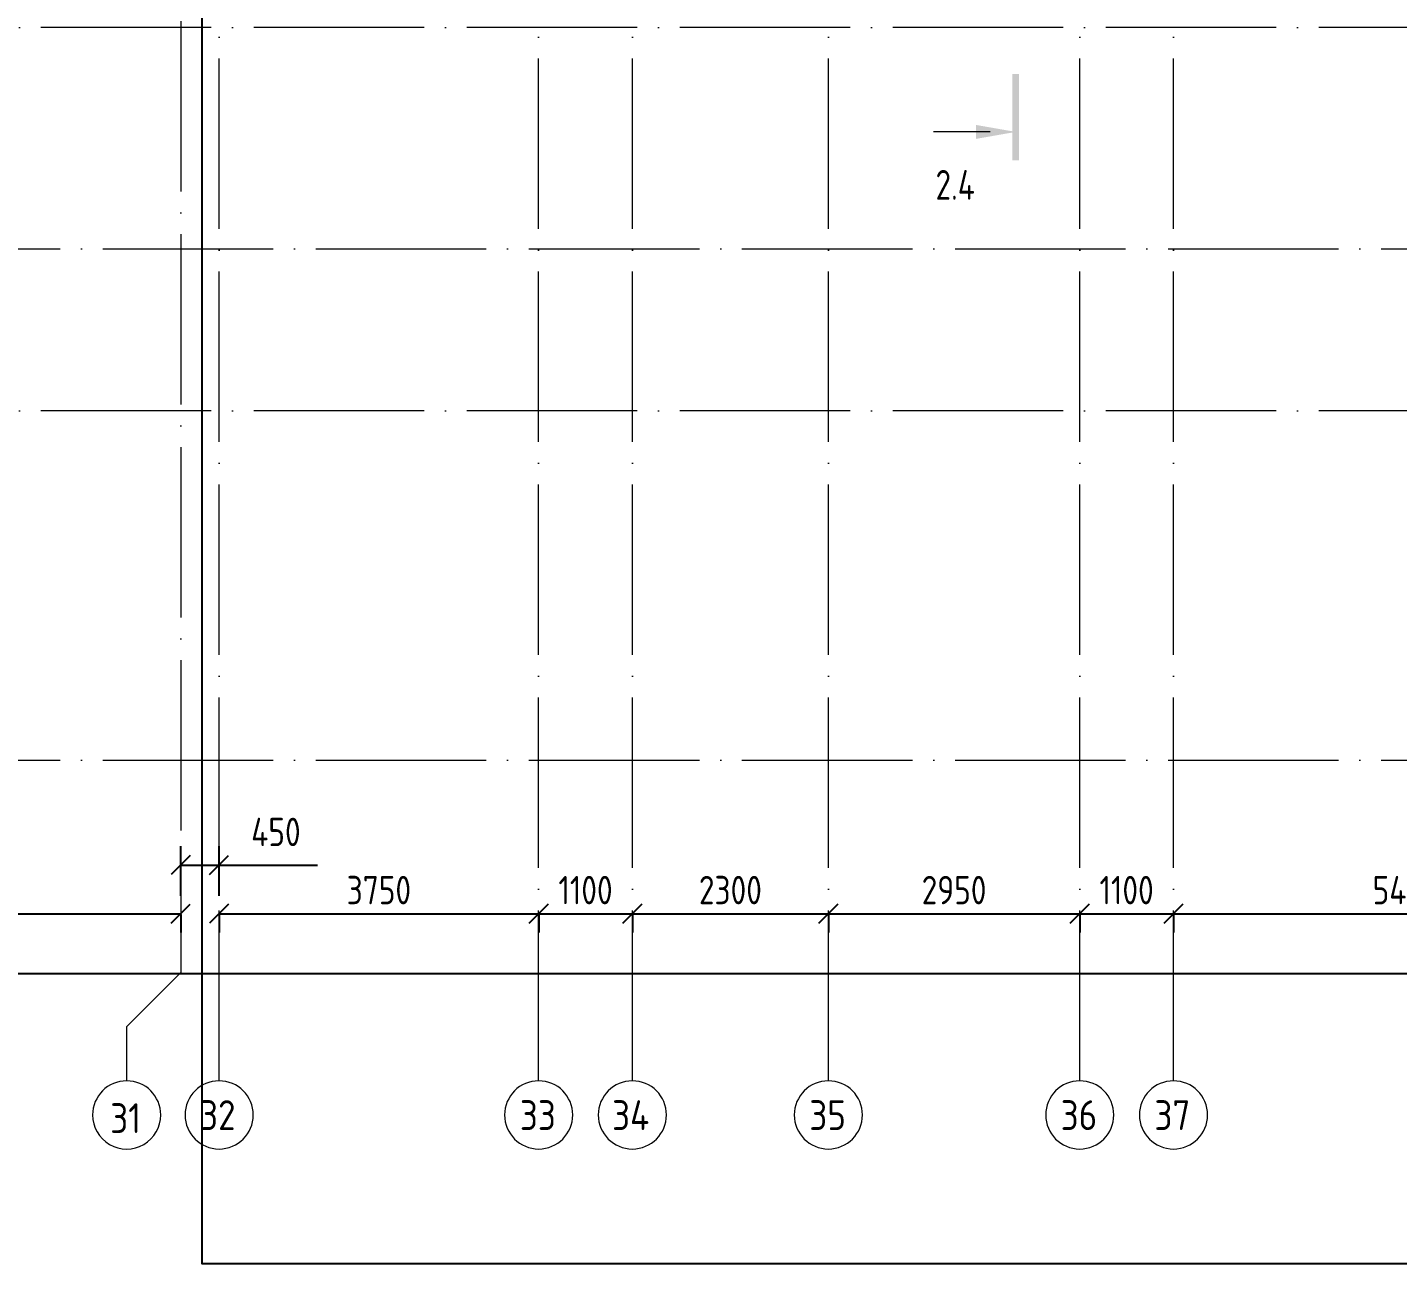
# Model space of a CAD drawing. Header units: millimetres. Extents: x -68946 to 690821, y -552984 to 293768.
# Drawn here: x 139853 to 155933, y -264440 to -249931 of the extents above; entities that cross this region are included whole.
import ezdxf

# ---------------------------------------------------------------- set-up
doc = ezdxf.new("R2010")
doc.units = ezdxf.units.MM
doc.linetypes.add('ADSK_Линия сетки', pattern=[2500, 2000, -250, 0, -250])
doc.linetypes.add('ADSK_Скрыто', pattern=[600, 300, -300])
doc.layers.get('Defpoints').update_dxf_attribs({"color": 250})
for name, color, linetype, lineweight in [('A-____-____-DIMS', 250, 'Continuous', 9), ('G-____-____-SYMB', 250, 'ADSK_Скрыто', 9), ('S-GRID-____-IDEN', 250, 'Continuous', 9), ('S-GRID-____-OTLN', 250, 'Continuous', 9)]:
    doc.layers.add(name, color=color, linetype=linetype, lineweight=lineweight)
doc.styles.add('GOST Common', font='', dxfattribs={"width": 0.9, "height": 350})
doc.styles.add('GOST Common_2', font='', dxfattribs={"width": 0.8, "height": 350})
doc.styles.get("Standard").update_dxf_attribs({"font": 'ГОСТ тип А.ttf'})
doc.styles.get('GOST Common').set_extended_font_data('GOST Common')
doc.styles.get('GOST Common_2').set_extended_font_data('GOST Common')
doc.dimstyles.new('А3', dxfattribs={"dimtxt": 333, "dimasz": 222, "dimexe": 222, "dimexo": 111, "dimgap": 111, "dimtad": 1, "dimtoh": 1, "dimdec": 0, "dimrnd": 0.0015, "dimzin": 0, "dimdsep": 46, "dimtxsty": 'Standard', "dimblk": 'OBLIQUE', "dimcen": 0, "dimclrd": 7, "dimclre": 7, "dimclrt": 7, "dimadec": 0, "dimazin": 0, "dimtfac": 1, "dimtdec": 0, "dimtofl": 0, "dimtmove": 0, "dimatfit": 3, "dimfxl": 1, "dimtolj": 1, "dimtzin": 0, "dimarcsym": 0})

# ---------------------------------------------------------------- blocks, each defined once
blk = doc.blocks.new('Ось сетки - Круг_Ø8 мм-39983606-АР1_Маркировочный план 3 этажа секция 2_3')
at = {"layer": 'S-GRID-____-IDEN'}
for start, end in [(360, 180), (180, 360)]:
    blk.add_arc((0, 0), 4, start, end, dxfattribs=at)
blk = doc.blocks.new('_Oblique')
at = {"color": 0, "linetype": 'ByBlock', "lineweight": -2}
blk.add_line((-0.5, -0.5), (0.5, 0.5), dxfattribs=at)
blk = doc.blocks.new('*D4369')
at = {"layer": 'A-____-____-DIMS', "color": 7, "lineweight": -2, "transparency": 16777216}
for p, q in [((136953, -260333), (141653, -260333)), ((136953, -260344), (136953, -260555)), ((141653, -260344), (141653, -260555))]:
    blk.add_line(p, q, dxfattribs=at)
at = {"layer": 'Defpoints', "color": 0, "lineweight": 30, "transparency": 16777216}
for p in [(136953, -260233), (141653, -260233), (141653, -260333)]:
    blk.add_point(p, dxfattribs=at)
at = {"layer": 'A-____-____-DIMS', "color": 7, "lineweight": -2, "transparency": 16777216, "xscale": 222, "yscale": 222, "zscale": 222, "rotation": 180}
blk.add_blockref('_Oblique', (136953, -260333), dxfattribs=at)
at = {"layer": 'A-____-____-DIMS', "color": 7, "lineweight": -2, "transparency": 16777216, "xscale": 222, "yscale": 222, "zscale": 222}
blk.add_blockref('_Oblique', (141653, -260333), dxfattribs=at)
at = {"layer": 'A-____-____-DIMS', "color": 7, "transparency": 16777216, "insert": (139303, -260056), "char_height": 333, "width": 2.57, "attachment_point": 5}
blk.add_mtext('\\A1;4700', dxfattribs=at)
blk = doc.blocks.new('*D4370')
at = {"layer": 'A-____-____-DIMS', "color": 7, "lineweight": -2, "transparency": 16777216}
for p, q in [((141653, -260122), (141653, -259540)), ((142103, -260122), (142103, -259540)), ((141653, -259762), (142103, -259762)), ((142103, -259762), (143256, -259762))]:
    blk.add_line(p, q, dxfattribs=at)
at = {"layer": 'Defpoints', "color": 0, "lineweight": 30, "transparency": 16777216}
for p in [(142103, -259762), (141653, -260233), (142103, -260233)]:
    blk.add_point(p, dxfattribs=at)
at = {"layer": 'A-____-____-DIMS', "color": 7, "lineweight": -2, "transparency": 16777216, "xscale": 222, "yscale": 222, "zscale": 222, "rotation": 180}
blk.add_blockref('_Oblique', (141653, -259762), dxfattribs=at)
at = {"layer": 'A-____-____-DIMS', "color": 7, "lineweight": -2, "transparency": 16777216, "xscale": 222, "yscale": 222, "zscale": 222}
blk.add_blockref('_Oblique', (142103, -259762), dxfattribs=at)
at = {"layer": 'A-____-____-DIMS', "color": 7, "transparency": 16777216, "insert": (142479, -259207), "char_height": 333, "width": 1.95, "attachment_point": 1, "line_spacing_factor": 1.022761}
blk.add_mtext('\\A1;450', dxfattribs=at)
blk = doc.blocks.new('*D4371')
at = {"layer": 'A-____-____-DIMS', "color": 7, "lineweight": -2, "transparency": 16777216}
for p, q in [((142103, -260333), (145853, -260333)), ((142103, -260344), (142103, -260555)), ((145853, -260344), (145853, -260555))]:
    blk.add_line(p, q, dxfattribs=at)
at = {"layer": 'Defpoints', "color": 0, "lineweight": 30, "transparency": 16777216}
for p in [(142103, -260233), (145853, -260233), (145853, -260333)]:
    blk.add_point(p, dxfattribs=at)
at = {"layer": 'A-____-____-DIMS', "color": 7, "lineweight": -2, "transparency": 16777216, "xscale": 222, "yscale": 222, "zscale": 222, "rotation": 180}
blk.add_blockref('_Oblique', (142103, -260333), dxfattribs=at)
at = {"layer": 'A-____-____-DIMS', "color": 7, "lineweight": -2, "transparency": 16777216, "xscale": 222, "yscale": 222, "zscale": 222}
blk.add_blockref('_Oblique', (145853, -260333), dxfattribs=at)
at = {"layer": 'A-____-____-DIMS', "color": 7, "transparency": 16777216, "insert": (143978, -260056), "char_height": 333, "width": 2.48, "attachment_point": 5}
blk.add_mtext('\\A1;3750', dxfattribs=at)
blk = doc.blocks.new('*D4372')
at = {"layer": 'A-____-____-DIMS', "color": 7, "lineweight": -2, "transparency": 16777216}
for p, q in [((145853, -260333), (146953, -260333)), ((145853, -260344), (145853, -260555)), ((146953, -260344), (146953, -260555))]:
    blk.add_line(p, q, dxfattribs=at)
at = {"layer": 'Defpoints', "color": 0, "lineweight": 30, "transparency": 16777216}
for p in [(145853, -260233), (146953, -260233), (146953, -260333)]:
    blk.add_point(p, dxfattribs=at)
at = {"layer": 'A-____-____-DIMS', "color": 7, "lineweight": -2, "transparency": 16777216, "xscale": 222, "yscale": 222, "zscale": 222, "rotation": 180}
blk.add_blockref('_Oblique', (145853, -260333), dxfattribs=at)
at = {"layer": 'A-____-____-DIMS', "color": 7, "lineweight": -2, "transparency": 16777216, "xscale": 222, "yscale": 222, "zscale": 222}
blk.add_blockref('_Oblique', (146953, -260333), dxfattribs=at)
at = {"layer": 'A-____-____-DIMS', "color": 7, "transparency": 16777216, "insert": (146403, -260056), "char_height": 333, "width": 2.11, "attachment_point": 5}
blk.add_mtext('\\A1;1100', dxfattribs=at)
blk = doc.blocks.new('*D4373')
at = {"layer": 'A-____-____-DIMS', "color": 7, "lineweight": -2, "transparency": 16777216}
for p, q in [((146953, -260333), (149253, -260333)), ((146953, -260344), (146953, -260555)), ((149253, -260344), (149253, -260555))]:
    blk.add_line(p, q, dxfattribs=at)
at = {"layer": 'Defpoints', "color": 0, "lineweight": 30, "transparency": 16777216}
for p in [(146953, -260233), (149253, -260233), (149253, -260333)]:
    blk.add_point(p, dxfattribs=at)
at = {"layer": 'A-____-____-DIMS', "color": 7, "lineweight": -2, "transparency": 16777216, "xscale": 222, "yscale": 222, "zscale": 222, "rotation": 180}
blk.add_blockref('_Oblique', (146953, -260333), dxfattribs=at)
at = {"layer": 'A-____-____-DIMS', "color": 7, "lineweight": -2, "transparency": 16777216, "xscale": 222, "yscale": 222, "zscale": 222}
blk.add_blockref('_Oblique', (149253, -260333), dxfattribs=at)
at = {"layer": 'A-____-____-DIMS', "color": 7, "transparency": 16777216, "insert": (148103, -260056), "char_height": 333, "width": 2.48, "attachment_point": 5}
blk.add_mtext('\\A1;2300', dxfattribs=at)
blk = doc.blocks.new('*D4374')
at = {"layer": 'A-____-____-DIMS', "color": 7, "lineweight": -2, "transparency": 16777216}
for p, q in [((149253, -260333), (152203, -260333)), ((149253, -260344), (149253, -260555)), ((152203, -260344), (152203, -260555))]:
    blk.add_line(p, q, dxfattribs=at)
at = {"layer": 'Defpoints', "color": 0, "lineweight": 30, "transparency": 16777216}
for p in [(149253, -260233), (152203, -260233), (152203, -260333)]:
    blk.add_point(p, dxfattribs=at)
at = {"layer": 'A-____-____-DIMS', "color": 7, "lineweight": -2, "transparency": 16777216, "xscale": 222, "yscale": 222, "zscale": 222, "rotation": 180}
blk.add_blockref('_Oblique', (149253, -260333), dxfattribs=at)
at = {"layer": 'A-____-____-DIMS', "color": 7, "lineweight": -2, "transparency": 16777216, "xscale": 222, "yscale": 222, "zscale": 222}
blk.add_blockref('_Oblique', (152203, -260333), dxfattribs=at)
at = {"layer": 'A-____-____-DIMS', "color": 7, "transparency": 16777216, "insert": (150728, -260056), "char_height": 333, "width": 2.48, "attachment_point": 5}
blk.add_mtext('\\A1;2950', dxfattribs=at)
blk = doc.blocks.new('*D4375')
at = {"layer": 'A-____-____-DIMS', "color": 7, "lineweight": -2, "transparency": 16777216}
for p, q in [((152203, -260333), (153303, -260333)), ((152203, -260344), (152203, -260555)), ((153303, -260344), (153303, -260555))]:
    blk.add_line(p, q, dxfattribs=at)
at = {"layer": 'Defpoints', "color": 0, "lineweight": 30, "transparency": 16777216}
for p in [(152203, -260233), (153303, -260233), (153303, -260333)]:
    blk.add_point(p, dxfattribs=at)
at = {"layer": 'A-____-____-DIMS', "color": 7, "lineweight": -2, "transparency": 16777216, "xscale": 222, "yscale": 222, "zscale": 222, "rotation": 180}
blk.add_blockref('_Oblique', (152203, -260333), dxfattribs=at)
at = {"layer": 'A-____-____-DIMS', "color": 7, "lineweight": -2, "transparency": 16777216, "xscale": 222, "yscale": 222, "zscale": 222}
blk.add_blockref('_Oblique', (153303, -260333), dxfattribs=at)
at = {"layer": 'A-____-____-DIMS', "color": 7, "transparency": 16777216, "insert": (152753, -260056), "char_height": 333, "width": 2.11, "attachment_point": 5}
blk.add_mtext('\\A1;1100', dxfattribs=at)
blk = doc.blocks.new('*D4376')
at = {"layer": 'A-____-____-DIMS', "color": 7, "lineweight": -2, "transparency": 16777216}
for p, q in [((153303, -260333), (158753, -260333)), ((153303, -260344), (153303, -260555)), ((158753, -260344), (158753, -260555))]:
    blk.add_line(p, q, dxfattribs=at)
at = {"layer": 'Defpoints', "color": 0, "lineweight": 30, "transparency": 16777216}
for p in [(153303, -260233), (158753, -260233), (158753, -260333)]:
    blk.add_point(p, dxfattribs=at)
at = {"layer": 'A-____-____-DIMS', "color": 7, "lineweight": -2, "transparency": 16777216, "xscale": 222, "yscale": 222, "zscale": 222, "rotation": 180}
blk.add_blockref('_Oblique', (153303, -260333), dxfattribs=at)
at = {"layer": 'A-____-____-DIMS', "color": 7, "lineweight": -2, "transparency": 16777216, "xscale": 222, "yscale": 222, "zscale": 222}
blk.add_blockref('_Oblique', (158753, -260333), dxfattribs=at)
at = {"layer": 'A-____-____-DIMS', "color": 7, "transparency": 16777216, "insert": (156028, -260056), "char_height": 333, "width": 2.57, "attachment_point": 5}
blk.add_mtext('\\A1;5450', dxfattribs=at)
blk = doc.blocks.new('*D4427')
at = {"layer": 'A-____-____-DIMS', "color": 7, "lineweight": -2, "transparency": 16777216}
for p, q in [((97203, -261033), (180803, -261033)), ((97203, -261044), (97203, -261255)), ((180803, -261044), (180803, -261255))]:
    blk.add_line(p, q, dxfattribs=at)
at = {"layer": 'Defpoints', "color": 0, "lineweight": 30, "transparency": 16777216}
for p in [(97203, -260933), (180803, -260933), (180803, -261033)]:
    blk.add_point(p, dxfattribs=at)
at = {"layer": 'A-____-____-DIMS', "color": 7, "lineweight": -2, "transparency": 16777216, "xscale": 222, "yscale": 222, "zscale": 222, "rotation": 180}
blk.add_blockref('_Oblique', (97203, -261033), dxfattribs=at)
at = {"layer": 'A-____-____-DIMS', "color": 7, "lineweight": -2, "transparency": 16777216, "xscale": 222, "yscale": 222, "zscale": 222}
blk.add_blockref('_Oblique', (180803, -261033), dxfattribs=at)
at = {"layer": 'A-____-____-DIMS', "color": 7, "transparency": 16777216, "insert": (139003, -260756), "char_height": 333, "width": 3.1, "attachment_point": 5}
blk.add_mtext('\\A1;83600', dxfattribs=at)
blk = doc.blocks.new('Разрез - Номер вида сзади_3_5 мм-32550532-АР1_Маркировочный план 3 этажа секция 2_3')
at = {"layer": 'G-____-____-SYMB', "linetype": 'Continuous'}
for points in [[(9.8, 0.4), (9.8, -0.39), (-0.33, -0.39), (-0.33, 0.4)], [(2.18, -4.67), (3, 0), (3.82, -4.67)]]:
    blk.add_hatch(color=256, dxfattribs=at).paths.add_polyline_path(points)
at = {"layer": 'G-____-____-SYMB', "linetype": 'Continuous', "lineweight": 20}
blk.add_line((3, -3), (3, -9.66), dxfattribs=at)

msp = doc.modelspace()

# ---------------------------------------------------------------- linework, layer by layer
at = {"color": 1}
msp.add_lwpolyline([(189545.5605, -191505.7893), (141899.2737, -191505.7893), (141899.2737, -264439.6787), (189545.5605, -264439.6787)], close=True, dxfattribs=at)
at = {"layer": 'S-GRID-____-OTLN', "linetype": 'ADSK_Линия сетки'}
for p, q in [((141652.9057, -197353.9241), (141652.9057, -261024.7685)), ((145852.9057, -262294.7685), (145852.9057, -197353.9241)), ((146952.9057, -262294.7685), (146952.9057, -197353.9241)), ((149252.9057, -262294.7685), (149252.9057, -197353.9241)), ((152202.9057, -262294.7685), (152202.9057, -197353.9241)), ((153302.9057, -262294.7685), (153302.9057, -197353.9241)), ((142102.9057, -262294.7685), (142102.9057, -198623.9241)), ((184510.8783, -249930.9286), (127372.9057, -249930.9286)), ((93236.8325, -252530.9286), (181748.3453, -252530.9286)), ((184510.8783, -254430.9286), (127372.9057, -254430.9286)), ((93236.8325, -258530.9286), (184510.8783, -258530.9286))]:
    msp.add_line(p, q, dxfattribs=at)
at = {"layer": 'S-GRID-____-OTLN'}
for p, q in [((141652.9057, -261024.7685), (141017.9057, -261659.7685)), ((141017.9057, -261659.7685), (141017.9057, -262294.7685))]:
    msp.add_line(p, q, dxfattribs=at)

# ---------------------------------------------------------------- block references
at = {"layer": 'G-____-____-SYMB', "linetype": 'Continuous', "lineweight": 40, "extrusion": (0, 0, -1), "xscale": 99.99999999999993, "yscale": 99.99999999999993, "zscale": 99.99999999999993, "rotation": 90.00000000000001}
msp.add_blockref('Разрез - Номер вида сзади_3_5 мм-32550532-АР1_Маркировочный план 3 этажа секция 2_3', (-151451.8771, -251457.5231), dxfattribs=at)
at = {"layer": 'S-GRID-____-IDEN', "xscale": 99.99999999999993, "yscale": 99.99999999999993, "zscale": 99.99999999999993, "rotation": 180}
msp.add_blockref('Ось сетки - Круг_Ø8 мм-39983606-АР1_Маркировочный план 3 этажа секция 2_3', (141017.9057, -262694.7685), dxfattribs=at)
at = {"layer": 'S-GRID-____-IDEN', "xscale": 99.99999999999993, "yscale": 99.99999999999993, "zscale": 99.99999999999993}
for p in [(142102.9057, -262694.7685), (145852.9057, -262694.7685), (146952.9057, -262694.7685), (149252.9057, -262694.7685), (152202.9057, -262694.7685), (153302.9057, -262694.7685)]:
    msp.add_blockref('Ось сетки - Круг_Ø8 мм-39983606-АР1_Маркировочный план 3 этажа секция 2_3', p, dxfattribs=at)

# ---------------------------------------------------------------- texts
at = {"layer": 'G-____-____-SYMB', "linetype": 'Continuous', "insert": (150510.0767, -251604.2533), "char_height": 350, "width": 622.1095, "attachment_point": 1, "style": 'GOST Common_2'}
msp.add_mtext('2.4', dxfattribs=at)
at = {"layer": 'S-GRID-____-IDEN', "color": 18, "true_color": 0x000000, "char_height": 350, "attachment_point": 1, "style": 'GOST Common'}
for s, insert, width in [('31', (140824.7864, -262557.4894), 454.556812), ('32', (141878.8751, -262522.2352), 541.139062), ('33', (145632.0251, -262522.2352), 533.923875), ('34', (146714.0251, -262522.2352), 577.215), ('35', (149028.8751, -262522.2352), 541.139062), ('36', (151978.8751, -262522.2352), 541.139062), ('37', (153078.8751, -262522.2352), 541.139062)]:
    msp.add_mtext(s, dxfattribs=dict(at, insert=insert, width=width))

# ---------------------------------------------------------------- dimensions: what is measured, and where the dimension line sits
at = {"layer": 'A-____-____-DIMS'}
dim = msp.add_linear_dim(base=(142102.9057, -259762.0834), p1=(141652.9057, -260233.395), p2=(142102.9057, -260233.395), dimstyle='А3', dxfattribs=at)
dim.commit()
dim.dimension.update_dxf_attribs({"geometry": '*D4370', "text_midpoint": (142812.1829, -259762.0834), "dimtype": 160})
for base, p1, p2, picture, middle in [((141652.9057, -260333.3799), (136952.9057, -260233.395), (141652.9057, -260233.395), '*D4369', (139302.9057, -260055.8799)), ((145852.9057, -260333.3799), (142102.9057, -260233.395), (145852.9057, -260233.395), '*D4371', (143977.9057, -260055.8799)), ((146952.9057, -260333.3799), (145852.9057, -260233.395), (146952.9057, -260233.395), '*D4372', (146402.9057, -260055.8799)), ((149252.9057, -260333.3799), (146952.9057, -260233.395), (149252.9057, -260233.395), '*D4373', (148102.9057, -260055.8799)), ((152202.9057, -260333.3799), (149252.9057, -260233.395), (152202.9057, -260233.395), '*D4374', (150727.9057, -260055.8799)), ((153302.9057, -260333.3799), (152202.9057, -260233.395), (153302.9057, -260233.395), '*D4375', (152752.9057, -260055.8799)), ((158752.9057, -260333.3799), (153302.9057, -260233.395), (158752.9057, -260233.395), '*D4376', (156027.9057, -260055.8799)), ((180802.9057, -261033.3799), (97202.9057, -260933.395), (180802.9057, -260933.395), '*D4427', (139002.9057, -260755.8799))]:
    dim = msp.add_linear_dim(base=base, p1=p1, p2=p2, dimstyle='А3', dxfattribs=at)
    dim.commit()
    dim.dimension.update_dxf_attribs({"geometry": picture, "text_midpoint": middle})

doc.saveas('drawing.dxf')
